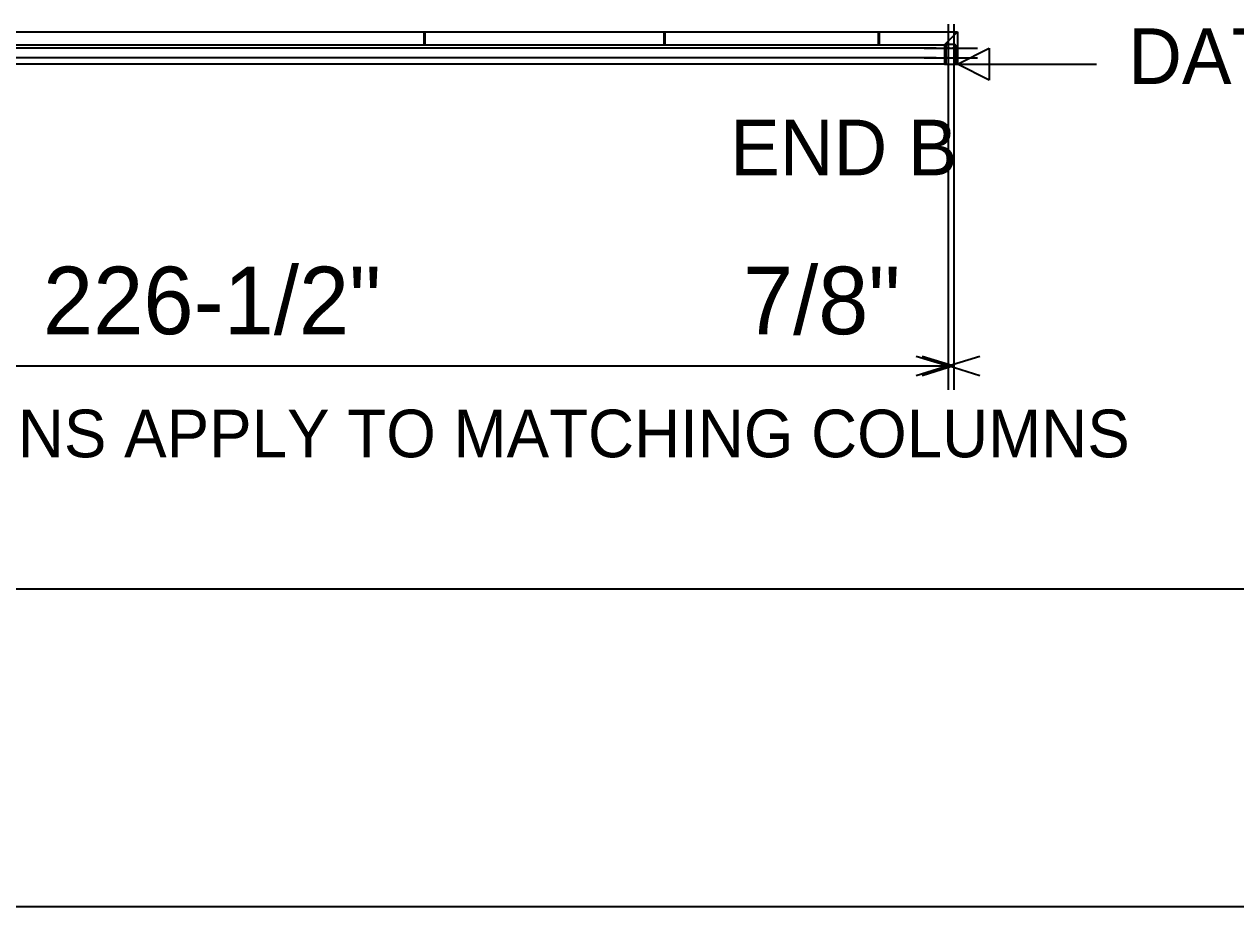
# Model space of a CAD drawing. Header units: inches. Extents: x 21 to 1475, y 21 to 947.
# Drawn here: x 575.4 to 761.8, y 20.8 to 156.6 of the extents above; entities that cross this region are included whole.
import ezdxf
from ezdxf.enums import TextEntityAlignment as Align

# ---------------------------------------------------------------- set-up
doc = ezdxf.new("R2010")
doc.units = ezdxf.units.IN
doc.header["$MEASUREMENT"] = 0

msp = doc.modelspace()

# ---------------------------------------------------------------- linework, layer by layer
at = {"layer": 'ANNOTATION'}
for p, q in [((717.53, 156.56), (717.53, 149.23)), ((717.53, 155.06), (717.53, 147.73)), ((718.41, 156.56), (718.41, 149.23)), ((718.41, 155.06), (718.41, 147.73)), ((715.7, 152.9), (408.06, 152.9)), ((713.86, 152.9), (721.2, 152.9)), ((714.74, 152.9), (722.07, 152.9)), ((718.97, 150.43), (723.86, 152.87)), ((723.86, 152.87), (723.86, 147.98)), ((715.7, 151.4), (408.06, 151.4)), ((715.7, 151.4), (447.64, 151.4)), ((713.86, 151.4), (721.2, 151.4)), ((714.74, 151.4), (722.07, 151.4)), ((717.14, 150.43), (447.64, 150.43)), ((717.53, 149.56), (717.53, 100.32)), ((717.53, 149.56), (717.53, 100.32)), ((718.41, 149.56), (718.41, 100.32)), ((718.97, 150.43), (740.36, 150.43)), ((723.86, 147.98), (718.97, 150.43)), ((712.64, 105.51), (717.53, 103.98)), ((713.52, 105.51), (718.41, 103.98)), ((717.53, 103.98), (722.42, 105.51)), ((491.03, 103.98), (717.53, 103.98)), ((717.53, 103.98), (712.64, 102.45)), ((718.41, 103.98), (713.52, 102.45)), ((717.53, 103.98), (718.41, 103.98)), ((722.42, 102.45), (717.53, 103.98))]:
    msp.add_line(p, q, dxfattribs=at)
at = {"layer": 'OUTLINE'}
for p, q in [((559.9, 155.4), (636.9, 155.4)), ((560.01, 155.4), (637.01, 155.4)), ((636.9, 155.4), (673.84, 155.4)), ((636.9, 153.4), (636.9, 155.4)), ((636.9, 155.4), (637.01, 155.4)), ((637.01, 155.4), (637.01, 153.4)), ((637.01, 155.4), (673.95, 155.4)), ((673.84, 155.4), (706.84, 155.4)), ((673.84, 153.4), (673.84, 155.4)), ((673.84, 155.4), (673.95, 155.4)), ((673.95, 155.4), (706.95, 155.4)), ((673.95, 155.4), (673.95, 153.4)), ((706.84, 155.4), (706.95, 155.4)), ((706.84, 155.4), (718.97, 155.4)), ((706.84, 153.4), (706.84, 155.4)), ((706.95, 155.4), (718.97, 155.4)), ((706.95, 155.4), (706.95, 153.4)), ((716.97, 153.4), (718.97, 155.4)), ((718.97, 155.4), (716.97, 153.4)), ((718.97, 155.4), (718.97, 150.43)), ((718.97, 155.4), (718.97, 150.43)), ((559.9, 153.4), (636.9, 153.4)), ((560.01, 153.4), (637.01, 153.4)), ((637.01, 153.4), (636.9, 153.4)), ((636.9, 153.4), (673.84, 153.4)), ((637.01, 153.4), (673.95, 153.4)), ((673.84, 153.4), (706.84, 153.4)), ((673.95, 153.4), (673.84, 153.4)), ((673.95, 153.4), (706.95, 153.4)), ((706.95, 153.4), (706.84, 153.4)), ((706.84, 153.4), (716.97, 153.4)), ((706.95, 153.4), (716.97, 153.4)), ((716.97, 153.4), (716.97, 150.43)), ((716.97, 153.4), (716.97, 150.43)), ((717.2, 153.24), (717.19, 153.23)), ((717.2, 153.24), (717.19, 153.23)), ((717.19, 153.23), (717.19, 153.22)), ((717.19, 153.23), (717.19, 153.22)), ((717.19, 153.22), (717.19, 153.22)), ((717.19, 153.22), (717.19, 153.21)), ((717.19, 153.22), (717.19, 153.22)), ((717.19, 153.22), (717.19, 153.21)), ((717.19, 153.21), (717.19, 153.21)), ((717.19, 153.21), (717.19, 153.2)), ((717.19, 153.21), (717.19, 153.21)), ((717.19, 153.21), (717.19, 153.2)), ((717.19, 153.2), (717.19, 153.19)), ((717.19, 153.2), (717.19, 153.19)), ((717.19, 153.19), (717.19, 153.19)), ((717.19, 153.19), (717.19, 153.18)), ((717.19, 153.19), (717.19, 153.19)), ((717.19, 153.19), (717.19, 153.18)), ((717.19, 153.18), (717.19, 150.43)), ((717.19, 153.18), (717.19, 153.18)), ((717.19, 153.18), (717.19, 153.18)), ((717.19, 153.18), (717.19, 150.43)), ((717.21, 153.27), (717.2, 153.26)), ((717.21, 153.27), (717.2, 153.26)), ((717.2, 153.26), (717.2, 153.25)), ((717.2, 153.26), (717.2, 153.25)), ((717.2, 153.25), (717.2, 153.25)), ((717.2, 153.25), (717.2, 153.24)), ((717.2, 153.25), (717.2, 153.25)), ((717.2, 153.25), (717.2, 153.24)), ((717.2, 153.24), (717.2, 153.24)), ((717.2, 153.24), (717.2, 153.24)), ((717.22, 153.29), (717.21, 153.28)), ((717.22, 153.29), (717.21, 153.28)), ((717.21, 153.28), (717.21, 153.28)), ((717.21, 153.28), (717.21, 153.27)), ((717.21, 153.28), (717.21, 153.28)), ((717.21, 153.28), (717.21, 153.27)), ((717.21, 153.27), (717.21, 153.27)), ((717.21, 153.27), (717.21, 153.27)), ((717.23, 153.31), (717.22, 153.3)), ((717.23, 153.31), (717.22, 153.3)), ((717.22, 153.3), (717.22, 153.3)), ((717.22, 153.3), (717.22, 153.29)), ((717.22, 153.3), (717.22, 153.3)), ((717.22, 153.3), (717.22, 153.29)), ((717.22, 153.29), (717.22, 153.29)), ((717.22, 153.29), (717.22, 153.29)), ((717.24, 153.32), (717.23, 153.32)), ((717.23, 153.32), (717.23, 153.31)), ((717.24, 153.32), (717.23, 153.32)), ((717.23, 153.32), (717.23, 153.31)), ((717.23, 153.31), (717.23, 153.31)), ((717.23, 153.31), (717.23, 153.31)), ((717.25, 153.33), (717.24, 153.33)), ((717.24, 153.33), (717.24, 153.32)), ((717.25, 153.33), (717.24, 153.33)), ((717.24, 153.33), (717.24, 153.32)), ((717.26, 153.35), (717.25, 153.34)), ((717.26, 153.35), (717.25, 153.34)), ((717.25, 153.34), (717.25, 153.34)), ((717.25, 153.34), (717.25, 153.33)), ((717.25, 153.34), (717.25, 153.34)), ((717.25, 153.34), (717.25, 153.33)), ((717.27, 153.36), (717.26, 153.35)), ((717.27, 153.36), (717.26, 153.35)), ((717.26, 153.35), (717.26, 153.35)), ((717.26, 153.35), (717.26, 153.35)), ((717.28, 153.37), (717.27, 153.36)), ((717.28, 153.37), (717.27, 153.36)), ((717.27, 153.36), (717.27, 153.36)), ((717.27, 153.36), (717.27, 153.36)), ((717.29, 153.38), (717.28, 153.37)), ((717.29, 153.38), (717.28, 153.37)), ((717.28, 153.37), (717.28, 153.37)), ((717.28, 153.37), (717.28, 153.37)), ((717.28, 153.37), (717.28, 153.37)), ((717.28, 153.37), (717.28, 153.37)), ((717.3, 153.38), (717.29, 153.38)), ((717.29, 153.38), (717.29, 153.38)), ((717.3, 153.38), (717.29, 153.38)), ((717.29, 153.38), (717.29, 153.38)), ((717.31, 153.39), (717.3, 153.38)), ((717.31, 153.39), (717.3, 153.38)), ((717.32, 153.39), (717.31, 153.39)), ((717.31, 153.39), (717.31, 153.39)), ((717.32, 153.39), (717.31, 153.39)), ((717.31, 153.39), (717.31, 153.39)), ((717.33, 153.4), (717.32, 153.4)), ((717.32, 153.4), (717.32, 153.39)), ((717.33, 153.4), (717.32, 153.4)), ((717.32, 153.4), (717.32, 153.39)), ((717.34, 153.4), (717.33, 153.4)), ((717.33, 153.4), (717.33, 153.4)), ((717.34, 153.4), (717.33, 153.4)), ((717.33, 153.4), (717.33, 153.4)), ((717.35, 153.41), (717.34, 153.41)), ((717.34, 153.41), (717.34, 153.4)), ((717.35, 153.41), (717.34, 153.41)), ((717.34, 153.41), (717.34, 153.4)), ((717.36, 153.41), (717.35, 153.41)), ((717.35, 153.41), (717.35, 153.41)), ((717.36, 153.41), (717.35, 153.41)), ((717.35, 153.41), (717.35, 153.41)), ((717.37, 153.42), (717.36, 153.41)), ((717.37, 153.42), (717.36, 153.41)), ((717.38, 153.42), (717.37, 153.42)), ((717.37, 153.42), (717.37, 153.42)), ((717.38, 153.42), (717.37, 153.42)), ((717.37, 153.42), (717.37, 153.42)), ((717.39, 153.42), (717.38, 153.42)), ((717.38, 153.42), (717.38, 153.42)), ((717.39, 153.42), (717.38, 153.42)), ((717.38, 153.42), (717.38, 153.42)), ((717.4, 153.42), (717.39, 153.42)), ((717.4, 153.42), (717.39, 153.42)), ((717.41, 153.42), (717.4, 153.42)), ((717.4, 153.42), (717.4, 153.42)), ((717.41, 153.42), (717.4, 153.42)), ((717.4, 153.42), (717.4, 153.42)), ((717.42, 153.43), (717.41, 153.42)), ((717.42, 153.43), (717.41, 153.42)), ((717.41, 153.42), (717.41, 153.42)), ((717.41, 153.42), (717.41, 153.42)), ((717.43, 153.43), (717.42, 153.43)), ((717.43, 153.43), (717.42, 153.43)), ((717.44, 153.43), (717.43, 153.43)), ((717.43, 153.43), (717.43, 153.43)), ((717.44, 153.43), (717.43, 153.43)), ((717.43, 153.43), (717.43, 153.43)), ((718.5, 153.43), (717.44, 153.43)), ((718.5, 153.43), (717.44, 153.43)), ((717.46, 152.92), (717.45, 152.92)), ((717.45, 152.92), (717.45, 152.91)), ((717.46, 152.92), (717.45, 152.92)), ((717.45, 152.92), (717.45, 152.91)), ((717.45, 152.91), (717.45, 152.91)), ((717.45, 152.91), (717.45, 152.9)), ((717.45, 152.91), (717.45, 152.91)), ((717.45, 152.91), (717.45, 152.9)), ((717.45, 152.9), (717.45, 152.9)), ((717.45, 152.9), (717.45, 152.9)), ((717.45, 152.9), (717.45, 152.9)), ((717.45, 152.9), (717.45, 152.9)), ((717.53, 152.9), (717.45, 152.9)), ((717.45, 152.9), (717.45, 152.89)), ((717.45, 152.9), (717.45, 152.89)), ((717.45, 152.89), (717.45, 152.89)), ((717.45, 152.89), (717.45, 152.89)), ((717.45, 152.89), (717.45, 152.88)), ((717.45, 152.89), (717.45, 152.89)), ((717.45, 152.89), (717.45, 152.89)), ((717.45, 152.89), (717.45, 152.88)), ((717.45, 152.88), (717.45, 152.88)), ((717.45, 152.88), (717.46, 152.87)), ((717.45, 152.88), (717.45, 152.88)), ((717.45, 152.88), (717.46, 152.87)), ((717.47, 152.94), (717.46, 152.94)), ((717.46, 152.94), (717.46, 152.93)), ((717.47, 152.94), (717.46, 152.94)), ((717.46, 152.94), (717.46, 152.93)), ((717.46, 152.93), (717.46, 152.93)), ((717.46, 152.93), (717.46, 152.93)), ((717.46, 152.93), (717.46, 152.92)), ((717.46, 152.93), (717.46, 152.93)), ((717.46, 152.93), (717.46, 152.93)), ((717.46, 152.93), (717.46, 152.92)), ((717.46, 152.92), (717.46, 152.92)), ((717.46, 152.92), (717.46, 152.92)), ((717.46, 152.87), (717.46, 152.87)), ((717.46, 152.87), (717.46, 152.87)), ((717.46, 152.87), (717.46, 152.86)), ((717.46, 152.87), (717.46, 152.87)), ((717.46, 152.87), (717.46, 152.87)), ((717.46, 152.87), (717.46, 152.86)), ((717.48, 152.95), (717.47, 152.95)), ((717.47, 152.95), (717.47, 152.95)), ((717.47, 152.95), (717.47, 152.94)), ((717.48, 152.95), (717.47, 152.95)), ((717.47, 152.95), (717.47, 152.95)), ((717.47, 152.95), (717.47, 152.94)), ((717.47, 152.94), (717.47, 152.94)), ((717.47, 152.94), (717.47, 152.94)), ((717.49, 152.96), (717.48, 152.96)), ((717.48, 152.96), (717.48, 152.96)), ((717.48, 152.96), (717.48, 152.96)), ((717.48, 152.96), (717.48, 152.95)), ((717.49, 152.96), (717.48, 152.96)), ((717.48, 152.96), (717.48, 152.96)), ((717.48, 152.96), (717.48, 152.96)), ((717.48, 152.96), (717.48, 152.95)), ((717.5, 152.97), (717.49, 152.97)), ((717.49, 152.97), (717.49, 152.97)), ((717.49, 152.97), (717.49, 152.96)), ((717.5, 152.97), (717.49, 152.97)), ((717.49, 152.97), (717.49, 152.97)), ((717.49, 152.97), (717.49, 152.96)), ((717.51, 152.97), (717.5, 152.97)), ((717.5, 152.97), (717.5, 152.97)), ((717.5, 152.97), (717.5, 152.97)), ((717.51, 152.97), (717.5, 152.97)), ((717.5, 152.97), (717.5, 152.97)), ((717.5, 152.97), (717.5, 152.97)), ((717.52, 152.98), (717.51, 152.97)), ((717.52, 152.98), (717.51, 152.97)), ((717.51, 152.97), (717.51, 152.97)), ((717.51, 152.97), (717.51, 152.97)), ((717.53, 152.98), (717.52, 152.98)), ((717.52, 152.98), (717.52, 152.98)), ((717.52, 152.98), (717.52, 152.98)), ((717.53, 152.98), (717.52, 152.98)), ((717.52, 152.98), (717.52, 152.98)), ((717.52, 152.98), (717.52, 152.98)), ((717.54, 152.98), (717.53, 152.98)), ((717.53, 152.98), (717.53, 152.98)), ((717.54, 152.98), (717.53, 152.98)), ((717.53, 152.98), (717.53, 152.98)), ((717.53, 152.9), (717.61, 152.9)), ((717.55, 152.98), (717.54, 152.98)), ((717.54, 152.98), (717.54, 152.98)), ((717.54, 152.98), (717.54, 152.98)), ((717.55, 152.98), (717.54, 152.98)), ((717.54, 152.98), (717.54, 152.98)), ((717.54, 152.98), (717.54, 152.98)), ((717.55, 152.97), (717.55, 152.98)), ((717.55, 152.97), (717.55, 152.98)), ((717.56, 152.97), (717.55, 152.97)), ((717.55, 152.97), (717.55, 152.97)), ((717.56, 152.97), (717.55, 152.97)), ((717.55, 152.97), (717.55, 152.97)), ((717.57, 152.97), (717.56, 152.97)), ((717.56, 152.97), (717.56, 152.97)), ((717.57, 152.97), (717.56, 152.97)), ((717.56, 152.97), (717.56, 152.97)), ((717.58, 152.96), (717.57, 152.97)), ((717.57, 152.97), (717.57, 152.97)), ((717.57, 152.97), (717.57, 152.97)), ((717.58, 152.96), (717.57, 152.97)), ((717.57, 152.97), (717.57, 152.97)), ((717.57, 152.97), (717.57, 152.97)), ((717.59, 152.95), (717.58, 152.96)), ((717.58, 152.96), (717.58, 152.96)), ((717.58, 152.96), (717.58, 152.96)), ((717.58, 152.96), (717.58, 152.96)), ((717.59, 152.95), (717.58, 152.96)), ((717.58, 152.96), (717.58, 152.96)), ((717.58, 152.96), (717.58, 152.96)), ((717.58, 152.96), (717.58, 152.96)), ((717.6, 152.94), (717.59, 152.95)), ((717.59, 152.95), (717.59, 152.95)), ((717.59, 152.95), (717.59, 152.95)), ((717.6, 152.94), (717.59, 152.95)), ((717.59, 152.95), (717.59, 152.95)), ((717.59, 152.95), (717.59, 152.95)), ((717.6, 152.93), (717.6, 152.94)), ((717.6, 152.94), (717.6, 152.94)), ((717.6, 152.94), (717.6, 152.94)), ((717.6, 152.93), (717.6, 152.94)), ((717.6, 152.94), (717.6, 152.94)), ((717.6, 152.94), (717.6, 152.94)), ((717.61, 152.92), (717.6, 152.93)), ((717.6, 152.93), (717.6, 152.93)), ((717.6, 152.93), (717.6, 152.93)), ((717.61, 152.92), (717.6, 152.93)), ((717.6, 152.93), (717.6, 152.93)), ((717.6, 152.93), (717.6, 152.93)), ((717.6, 152.86), (717.6, 152.87)), ((717.6, 152.87), (717.61, 152.87)), ((717.6, 152.86), (717.6, 152.87)), ((717.6, 152.87), (717.61, 152.87)), ((717.61, 152.91), (717.61, 152.92)), ((717.61, 152.92), (717.61, 152.92)), ((717.61, 152.92), (717.61, 152.92)), ((717.61, 152.91), (717.61, 152.92)), ((717.61, 152.92), (717.61, 152.92)), ((717.61, 152.92), (717.61, 152.92)), ((717.61, 152.9), (717.61, 152.91)), ((717.61, 152.91), (717.61, 152.91)), ((717.61, 152.9), (717.61, 152.91)), ((717.61, 152.91), (717.61, 152.91)), ((717.61, 152.9), (717.61, 152.9)), ((717.61, 152.9), (717.61, 152.9)), ((717.61, 152.9), (717.61, 152.9)), ((717.61, 152.9), (717.61, 152.9)), ((717.61, 152.89), (717.61, 152.9)), ((717.61, 152.89), (717.61, 152.9)), ((717.61, 152.88), (717.61, 152.89)), ((717.61, 152.89), (717.61, 152.89)), ((717.61, 152.89), (717.61, 152.89)), ((717.61, 152.88), (717.61, 152.89)), ((717.61, 152.89), (717.61, 152.89)), ((717.61, 152.89), (717.61, 152.89)), ((717.61, 152.87), (717.61, 152.88)), ((717.61, 152.88), (717.61, 152.88)), ((717.61, 152.87), (717.61, 152.88)), ((717.61, 152.88), (717.61, 152.88)), ((717.61, 152.87), (717.61, 152.87)), ((717.61, 152.87), (717.61, 152.87)), ((718.34, 152.93), (718.33, 152.93)), ((718.33, 152.93), (718.33, 152.93)), ((718.33, 152.93), (718.33, 152.92)), ((718.34, 152.93), (718.33, 152.93)), ((718.33, 152.93), (718.33, 152.93)), ((718.33, 152.93), (718.33, 152.92)), ((718.33, 152.92), (718.33, 152.92)), ((718.33, 152.92), (718.33, 152.92)), ((718.33, 152.92), (718.33, 152.91)), ((718.33, 152.92), (718.33, 152.92)), ((718.33, 152.92), (718.33, 152.92)), ((718.33, 152.92), (718.33, 152.91)), ((718.33, 152.91), (718.33, 152.91)), ((718.33, 152.91), (718.33, 152.9)), ((718.33, 152.91), (718.33, 152.91)), ((718.33, 152.91), (718.33, 152.9)), ((718.33, 152.9), (718.33, 152.9)), ((718.33, 152.9), (718.33, 152.9)), ((718.41, 152.9), (718.33, 152.9)), ((718.33, 152.9), (718.33, 152.89)), ((718.33, 152.9), (718.33, 152.9)), ((718.33, 152.9), (718.33, 152.9)), ((718.33, 152.9), (718.33, 152.89)), ((718.33, 152.89), (718.33, 152.89)), ((718.33, 152.89), (718.33, 152.89)), ((718.33, 152.89), (718.33, 152.88)), ((718.33, 152.89), (718.33, 152.89)), ((718.33, 152.89), (718.33, 152.89)), ((718.33, 152.89), (718.33, 152.88)), ((718.33, 152.88), (718.33, 152.88)), ((718.33, 152.88), (718.33, 152.87)), ((718.33, 152.88), (718.33, 152.88)), ((718.33, 152.88), (718.33, 152.87)), ((718.33, 152.87), (718.33, 152.87)), ((718.33, 152.87), (718.33, 152.87)), ((718.33, 152.87), (718.33, 152.86)), ((718.33, 152.87), (718.33, 152.87)), ((718.33, 152.87), (718.33, 152.87)), ((718.33, 152.87), (718.33, 152.86)), ((718.35, 152.95), (718.34, 152.95)), ((718.34, 152.95), (718.34, 152.94)), ((718.35, 152.95), (718.34, 152.95)), ((718.34, 152.95), (718.34, 152.94)), ((718.34, 152.94), (718.34, 152.94)), ((718.34, 152.94), (718.34, 152.94)), ((718.34, 152.94), (718.34, 152.93)), ((718.34, 152.94), (718.34, 152.94)), ((718.34, 152.94), (718.34, 152.94)), ((718.34, 152.94), (718.34, 152.93)), ((718.36, 152.96), (718.35, 152.96)), ((718.35, 152.96), (718.35, 152.95)), ((718.36, 152.96), (718.35, 152.96)), ((718.35, 152.96), (718.35, 152.95)), ((718.35, 152.95), (718.35, 152.95)), ((718.35, 152.95), (718.35, 152.95)), ((718.37, 152.97), (718.36, 152.96)), ((718.37, 152.97), (718.36, 152.96)), ((718.36, 152.96), (718.36, 152.96)), ((718.36, 152.96), (718.36, 152.96)), ((718.36, 152.96), (718.36, 152.96)), ((718.36, 152.96), (718.36, 152.96)), ((718.38, 152.97), (718.37, 152.97)), ((718.37, 152.97), (718.37, 152.97)), ((718.37, 152.97), (718.37, 152.97)), ((718.38, 152.97), (718.37, 152.97)), ((718.37, 152.97), (718.37, 152.97)), ((718.37, 152.97), (718.37, 152.97)), ((718.39, 152.97), (718.38, 152.97)), ((718.38, 152.97), (718.38, 152.97)), ((718.38, 152.97), (718.38, 152.97)), ((718.39, 152.97), (718.38, 152.97)), ((718.38, 152.97), (718.38, 152.97)), ((718.38, 152.97), (718.38, 152.97)), ((718.4, 152.98), (718.39, 152.98)), ((718.39, 152.98), (718.39, 152.98)), ((718.39, 152.98), (718.39, 152.97)), ((718.4, 152.98), (718.39, 152.98)), ((718.39, 152.98), (718.39, 152.98)), ((718.39, 152.98), (718.39, 152.97)), ((718.41, 152.98), (718.4, 152.98)), ((718.4, 152.98), (718.4, 152.98)), ((718.41, 152.98), (718.4, 152.98)), ((718.4, 152.98), (718.4, 152.98)), ((718.42, 152.98), (718.41, 152.98)), ((718.41, 152.98), (718.41, 152.98)), ((718.41, 152.98), (718.41, 152.98)), ((718.42, 152.98), (718.41, 152.98)), ((718.41, 152.98), (718.41, 152.98)), ((718.41, 152.98), (718.41, 152.98)), ((718.41, 152.9), (718.49, 152.9)), ((718.43, 152.97), (718.42, 152.98)), ((718.42, 152.98), (718.42, 152.98)), ((718.43, 152.97), (718.42, 152.98)), ((718.42, 152.98), (718.42, 152.98)), ((718.44, 152.97), (718.43, 152.97)), ((718.43, 152.97), (718.43, 152.97)), ((718.43, 152.97), (718.43, 152.97)), ((718.44, 152.97), (718.43, 152.97)), ((718.43, 152.97), (718.43, 152.97)), ((718.43, 152.97), (718.43, 152.97)), ((718.45, 152.97), (718.44, 152.97)), ((718.44, 152.97), (718.44, 152.97)), ((718.44, 152.97), (718.44, 152.97)), ((718.45, 152.97), (718.44, 152.97)), ((718.44, 152.97), (718.44, 152.97)), ((718.44, 152.97), (718.44, 152.97)), ((718.45, 152.96), (718.45, 152.97)), ((718.45, 152.96), (718.45, 152.97)), ((718.46, 152.96), (718.45, 152.96)), ((718.45, 152.96), (718.45, 152.96)), ((718.46, 152.96), (718.45, 152.96)), ((718.45, 152.96), (718.45, 152.96)), ((718.46, 152.95), (718.46, 152.96)), ((718.46, 152.96), (718.46, 152.96)), ((718.46, 152.95), (718.46, 152.96)), ((718.46, 152.96), (718.46, 152.96)), ((718.47, 152.95), (718.46, 152.95)), ((718.47, 152.95), (718.46, 152.95)), ((718.47, 152.94), (718.47, 152.95)), ((718.47, 152.95), (718.47, 152.95)), ((718.47, 152.94), (718.47, 152.95)), ((718.47, 152.95), (718.47, 152.95)), ((718.48, 152.93), (718.47, 152.94)), ((718.47, 152.94), (718.47, 152.94)), ((718.47, 152.94), (718.47, 152.94)), ((718.48, 152.93), (718.47, 152.94)), ((718.47, 152.94), (718.47, 152.94)), ((718.47, 152.94), (718.47, 152.94)), ((718.48, 152.92), (718.48, 152.93)), ((718.48, 152.93), (718.48, 152.93)), ((718.48, 152.93), (718.48, 152.93)), ((718.48, 152.92), (718.48, 152.93)), ((718.48, 152.93), (718.48, 152.93)), ((718.48, 152.93), (718.48, 152.93)), ((718.48, 152.91), (718.48, 152.92)), ((718.48, 152.92), (718.48, 152.92)), ((718.48, 152.92), (718.48, 152.92)), ((718.48, 152.91), (718.48, 152.92)), ((718.48, 152.92), (718.48, 152.92)), ((718.48, 152.92), (718.48, 152.92)), ((718.49, 152.9), (718.48, 152.91)), ((718.48, 152.91), (718.48, 152.91)), ((718.49, 152.9), (718.48, 152.91)), ((718.48, 152.91), (718.48, 152.91)), ((718.48, 152.88), (718.48, 152.89)), ((718.48, 152.89), (718.49, 152.89)), ((718.48, 152.88), (718.48, 152.89)), ((718.48, 152.89), (718.49, 152.89)), ((718.48, 152.87), (718.48, 152.88)), ((718.48, 152.88), (718.48, 152.88)), ((718.48, 152.87), (718.48, 152.88)), ((718.48, 152.88), (718.48, 152.88)), ((718.48, 152.86), (718.48, 152.87)), ((718.48, 152.87), (718.48, 152.87)), ((718.48, 152.87), (718.48, 152.87)), ((718.48, 152.86), (718.48, 152.87)), ((718.48, 152.87), (718.48, 152.87)), ((718.48, 152.87), (718.48, 152.87)), ((718.49, 152.9), (718.49, 152.9)), ((718.49, 152.9), (718.49, 152.9)), ((718.49, 152.89), (718.49, 152.9)), ((718.49, 152.9), (718.49, 152.9)), ((718.49, 152.9), (718.49, 152.9)), ((718.49, 152.89), (718.49, 152.9)), ((718.49, 152.89), (718.49, 152.89)), ((718.49, 152.89), (718.49, 152.89)), ((718.51, 153.43), (718.5, 153.43)), ((718.5, 153.43), (718.5, 153.43)), ((718.51, 153.43), (718.5, 153.43)), ((718.5, 153.43), (718.5, 153.43)), ((718.52, 153.43), (718.51, 153.43)), ((718.52, 153.43), (718.51, 153.43)), ((718.52, 153.42), (718.52, 153.43)), ((718.52, 153.42), (718.52, 153.43)), ((718.53, 153.42), (718.52, 153.42)), ((718.53, 153.42), (718.52, 153.42)), ((718.54, 153.42), (718.53, 153.42)), ((718.54, 153.42), (718.53, 153.42)), ((718.55, 153.42), (718.54, 153.42)), ((718.54, 153.42), (718.54, 153.42)), ((718.55, 153.42), (718.54, 153.42)), ((718.54, 153.42), (718.54, 153.42)), ((718.56, 153.42), (718.55, 153.42)), ((718.55, 153.42), (718.55, 153.42)), ((718.56, 153.42), (718.55, 153.42)), ((718.55, 153.42), (718.55, 153.42)), ((718.57, 153.42), (718.56, 153.42)), ((718.57, 153.42), (718.56, 153.42)), ((718.58, 153.41), (718.57, 153.42)), ((718.57, 153.42), (718.57, 153.42)), ((718.58, 153.41), (718.57, 153.42)), ((718.57, 153.42), (718.57, 153.42)), ((718.59, 153.41), (718.58, 153.41)), ((718.58, 153.41), (718.58, 153.41)), ((718.59, 153.41), (718.58, 153.41)), ((718.58, 153.41), (718.58, 153.41)), ((718.6, 153.4), (718.59, 153.41)), ((718.59, 153.41), (718.59, 153.41)), ((718.6, 153.4), (718.59, 153.41)), ((718.59, 153.41), (718.59, 153.41)), ((718.61, 153.4), (718.6, 153.4)), ((718.61, 153.4), (718.6, 153.4)), ((718.62, 153.4), (718.61, 153.4)), ((718.61, 153.4), (718.61, 153.4)), ((718.62, 153.4), (718.61, 153.4)), ((718.61, 153.4), (718.61, 153.4)), ((718.62, 153.39), (718.62, 153.4)), ((718.62, 153.39), (718.62, 153.4)), ((718.63, 153.39), (718.62, 153.39)), ((718.63, 153.39), (718.62, 153.39)), ((718.64, 153.38), (718.63, 153.39)), ((718.63, 153.39), (718.63, 153.39)), ((718.64, 153.38), (718.63, 153.39)), ((718.63, 153.39), (718.63, 153.39)), ((718.65, 153.38), (718.64, 153.38)), ((718.64, 153.38), (718.64, 153.38)), ((718.65, 153.38), (718.64, 153.38)), ((718.64, 153.38), (718.64, 153.38)), ((718.65, 153.37), (718.65, 153.38)), ((718.65, 153.37), (718.65, 153.38)), ((718.66, 153.37), (718.65, 153.37)), ((718.66, 153.37), (718.65, 153.37)), ((718.67, 153.36), (718.66, 153.37)), ((718.66, 153.37), (718.66, 153.37)), ((718.67, 153.36), (718.66, 153.37)), ((718.66, 153.37), (718.66, 153.37)), ((718.68, 153.35), (718.67, 153.36)), ((718.67, 153.36), (718.67, 153.36)), ((718.68, 153.35), (718.67, 153.36)), ((718.67, 153.36), (718.67, 153.36)), ((718.68, 153.34), (718.68, 153.35)), ((718.68, 153.35), (718.68, 153.35)), ((718.68, 153.34), (718.68, 153.35)), ((718.68, 153.35), (718.68, 153.35)), ((718.69, 153.34), (718.68, 153.34)), ((718.69, 153.34), (718.68, 153.34)), ((718.69, 153.33), (718.69, 153.34)), ((718.69, 153.33), (718.69, 153.34)), ((718.7, 153.33), (718.69, 153.33)), ((718.7, 153.33), (718.69, 153.33)), ((718.7, 153.32), (718.7, 153.33)), ((718.7, 153.32), (718.7, 153.33)), ((718.71, 153.31), (718.7, 153.32)), ((718.7, 153.32), (718.7, 153.32)), ((718.71, 153.31), (718.7, 153.32)), ((718.7, 153.32), (718.7, 153.32)), ((718.71, 153.3), (718.71, 153.31)), ((718.71, 153.31), (718.71, 153.31)), ((718.71, 153.3), (718.71, 153.31)), ((718.71, 153.31), (718.71, 153.31)), ((718.72, 153.3), (718.71, 153.3)), ((718.72, 153.3), (718.71, 153.3)), ((718.72, 153.29), (718.72, 153.3)), ((718.72, 153.29), (718.72, 153.3)), ((718.72, 153.28), (718.72, 153.29)), ((718.72, 153.29), (718.72, 153.29)), ((718.72, 153.28), (718.72, 153.29)), ((718.72, 153.29), (718.72, 153.29)), ((718.73, 153.28), (718.72, 153.28)), ((718.73, 153.28), (718.72, 153.28)), ((718.73, 153.27), (718.73, 153.28)), ((718.73, 153.27), (718.73, 153.28)), ((718.73, 153.26), (718.73, 153.27)), ((718.73, 153.27), (718.73, 153.27)), ((718.73, 153.26), (718.73, 153.27)), ((718.73, 153.27), (718.73, 153.27)), ((718.74, 153.25), (718.73, 153.26)), ((718.74, 153.25), (718.73, 153.26)), ((718.74, 153.24), (718.74, 153.25)), ((718.74, 153.25), (718.74, 153.25)), ((718.74, 153.24), (718.74, 153.25)), ((718.74, 153.25), (718.74, 153.25)), ((718.74, 153.23), (718.74, 153.24)), ((718.74, 153.24), (718.74, 153.24)), ((718.74, 153.23), (718.74, 153.24)), ((718.74, 153.24), (718.74, 153.24)), ((718.74, 153.22), (718.74, 153.23)), ((718.74, 153.22), (718.74, 153.23)), ((718.75, 153.22), (718.74, 153.22)), ((718.75, 153.22), (718.74, 153.22)), ((718.75, 153.21), (718.75, 153.22)), ((718.75, 153.21), (718.75, 153.22)), ((718.75, 153.2), (718.75, 153.21)), ((718.75, 153.21), (718.75, 153.21)), ((718.75, 153.2), (718.75, 153.21)), ((718.75, 153.21), (718.75, 153.21)), ((718.75, 153.19), (718.75, 153.2)), ((718.75, 153.19), (718.75, 153.2)), ((718.75, 153.18), (718.75, 153.19)), ((718.75, 153.19), (718.75, 153.19)), ((718.75, 153.18), (718.75, 153.19)), ((718.75, 153.19), (718.75, 153.19)), ((718.75, 153.18), (718.75, 153.18)), ((718.75, 153.18), (718.75, 153.18)), ((718.75, 150.43), (718.75, 153.18)), ((718.75, 150.43), (718.75, 153.18)), ((717.46, 151.42), (717.45, 151.42)), ((717.45, 151.42), (717.45, 151.41)), ((717.46, 151.42), (717.45, 151.42)), ((717.45, 151.42), (717.45, 151.41)), ((717.45, 151.41), (717.45, 151.41)), ((717.45, 151.41), (717.45, 151.4)), ((717.45, 151.41), (717.45, 151.41)), ((717.45, 151.41), (717.45, 151.4)), ((717.53, 151.4), (717.45, 151.4)), ((717.45, 151.4), (717.45, 151.4)), ((717.45, 151.4), (717.45, 151.4)), ((717.45, 151.4), (717.45, 151.39)), ((717.45, 151.4), (717.45, 151.4)), ((717.45, 151.4), (717.45, 151.4)), ((717.45, 151.4), (717.45, 151.39)), ((717.45, 151.39), (717.45, 151.39)), ((717.45, 151.39), (717.45, 151.39)), ((717.45, 151.39), (717.45, 151.38)), ((717.45, 151.39), (717.45, 151.39)), ((717.45, 151.39), (717.45, 151.39)), ((717.45, 151.39), (717.45, 151.38)), ((717.45, 151.38), (717.45, 151.38)), ((717.45, 151.38), (717.46, 151.37)), ((717.45, 151.38), (717.45, 151.38)), ((717.45, 151.38), (717.46, 151.37)), ((717.46, 152.86), (717.46, 152.86)), ((717.46, 152.86), (717.46, 152.86)), ((717.46, 152.86), (717.47, 152.85)), ((717.46, 152.86), (717.46, 152.86)), ((717.46, 152.86), (717.46, 152.86)), ((717.46, 152.86), (717.47, 152.85)), ((717.47, 151.44), (717.46, 151.44)), ((717.46, 151.44), (717.46, 151.43)), ((717.47, 151.44), (717.46, 151.44)), ((717.46, 151.44), (717.46, 151.43)), ((717.46, 151.43), (717.46, 151.43)), ((717.46, 151.43), (717.46, 151.43)), ((717.46, 151.43), (717.46, 151.42)), ((717.46, 151.43), (717.46, 151.43)), ((717.46, 151.43), (717.46, 151.43)), ((717.46, 151.43), (717.46, 151.42)), ((717.46, 151.42), (717.46, 151.42)), ((717.46, 151.42), (717.46, 151.42)), ((717.46, 151.37), (717.46, 151.37)), ((717.46, 151.37), (717.46, 151.37)), ((717.46, 151.37), (717.46, 151.36)), ((717.46, 151.37), (717.46, 151.37)), ((717.46, 151.37), (717.46, 151.37)), ((717.46, 151.37), (717.46, 151.36)), ((717.46, 151.36), (717.46, 151.36)), ((717.46, 151.36), (717.46, 151.36)), ((717.46, 151.36), (717.47, 151.35)), ((717.46, 151.36), (717.46, 151.36)), ((717.46, 151.36), (717.46, 151.36)), ((717.46, 151.36), (717.47, 151.35)), ((717.47, 152.85), (717.47, 152.85)), ((717.47, 152.85), (717.47, 152.85)), ((717.47, 152.85), (717.47, 152.84)), ((717.47, 152.85), (717.47, 152.85)), ((717.47, 152.85), (717.47, 152.85)), ((717.47, 152.85), (717.47, 152.84)), ((717.47, 152.84), (717.48, 152.84)), ((717.47, 152.84), (717.48, 152.84)), ((717.48, 151.45), (717.47, 151.45)), ((717.47, 151.45), (717.47, 151.45)), ((717.47, 151.45), (717.47, 151.44)), ((717.48, 151.45), (717.47, 151.45)), ((717.47, 151.45), (717.47, 151.45)), ((717.47, 151.45), (717.47, 151.44)), ((717.47, 151.44), (717.47, 151.44)), ((717.47, 151.44), (717.47, 151.44)), ((717.47, 151.35), (717.47, 151.35)), ((717.47, 151.35), (717.47, 151.35)), ((717.47, 151.35), (717.47, 151.34)), ((717.47, 151.35), (717.47, 151.35)), ((717.47, 151.35), (717.47, 151.35)), ((717.47, 151.35), (717.47, 151.34)), ((717.47, 151.34), (717.48, 151.34)), ((717.47, 151.34), (717.48, 151.34)), ((717.48, 152.84), (717.48, 152.84)), ((717.48, 152.84), (717.48, 152.84)), ((717.48, 152.84), (717.48, 152.83)), ((717.48, 152.84), (717.48, 152.84)), ((717.48, 152.84), (717.48, 152.84)), ((717.48, 152.84), (717.48, 152.83)), ((717.48, 152.83), (717.49, 152.83)), ((717.48, 152.83), (717.49, 152.83)), ((717.49, 151.46), (717.48, 151.46)), ((717.48, 151.46), (717.48, 151.46)), ((717.48, 151.46), (717.48, 151.46)), ((717.48, 151.46), (717.48, 151.45)), ((717.49, 151.46), (717.48, 151.46)), ((717.48, 151.46), (717.48, 151.46)), ((717.48, 151.46), (717.48, 151.46)), ((717.48, 151.46), (717.48, 151.45)), ((717.48, 151.34), (717.48, 151.34)), ((717.48, 151.34), (717.48, 151.34)), ((717.48, 151.34), (717.48, 151.33)), ((717.48, 151.34), (717.48, 151.34)), ((717.48, 151.34), (717.48, 151.34)), ((717.48, 151.34), (717.48, 151.33)), ((717.48, 151.33), (717.49, 151.33)), ((717.48, 151.33), (717.49, 151.33)), ((717.49, 152.83), (717.49, 152.83)), ((717.49, 152.83), (717.49, 152.83)), ((717.49, 152.83), (717.5, 152.83)), ((717.49, 152.83), (717.49, 152.83)), ((717.49, 152.83), (717.49, 152.83)), ((717.49, 152.83), (717.5, 152.83)), ((717.5, 151.47), (717.49, 151.47)), ((717.49, 151.47), (717.49, 151.47)), ((717.49, 151.47), (717.49, 151.46)), ((717.5, 151.47), (717.49, 151.47)), ((717.49, 151.47), (717.49, 151.47)), ((717.49, 151.47), (717.49, 151.46)), ((717.49, 151.33), (717.49, 151.33)), ((717.49, 151.33), (717.49, 151.33)), ((717.49, 151.33), (717.5, 151.33)), ((717.49, 151.33), (717.49, 151.33)), ((717.49, 151.33), (717.49, 151.33)), ((717.49, 151.33), (717.5, 151.33)), ((717.5, 152.83), (717.5, 152.82)), ((717.5, 152.83), (717.5, 152.82)), ((717.5, 152.82), (717.5, 152.82)), ((717.5, 152.82), (717.51, 152.82)), ((717.5, 152.82), (717.5, 152.82)), ((717.5, 152.82), (717.51, 152.82)), ((717.51, 151.47), (717.5, 151.47)), ((717.5, 151.47), (717.5, 151.47)), ((717.5, 151.47), (717.5, 151.47)), ((717.51, 151.47), (717.5, 151.47)), ((717.5, 151.47), (717.5, 151.47)), ((717.5, 151.47), (717.5, 151.47)), ((717.5, 151.33), (717.5, 151.32)), ((717.5, 151.33), (717.5, 151.32)), ((717.5, 151.32), (717.5, 151.32)), ((717.5, 151.32), (717.51, 151.32)), ((717.5, 151.32), (717.5, 151.32)), ((717.5, 151.32), (717.51, 151.32)), ((717.51, 152.82), (717.51, 152.82)), ((717.51, 152.82), (717.52, 152.82)), ((717.51, 152.82), (717.51, 152.82)), ((717.51, 152.82), (717.52, 152.82)), ((717.52, 151.48), (717.51, 151.47)), ((717.52, 151.48), (717.51, 151.47)), ((717.51, 151.47), (717.51, 151.47)), ((717.51, 151.47), (717.51, 151.47)), ((717.51, 151.32), (717.51, 151.32)), ((717.51, 151.32), (717.52, 151.32)), ((717.51, 151.32), (717.51, 151.32)), ((717.51, 151.32), (717.52, 151.32)), ((717.52, 152.82), (717.52, 152.82)), ((717.52, 152.82), (717.52, 152.82)), ((717.52, 152.82), (717.53, 152.82)), ((717.52, 152.82), (717.52, 152.82)), ((717.52, 152.82), (717.52, 152.82)), ((717.52, 152.82), (717.53, 152.82)), ((717.53, 151.48), (717.52, 151.48)), ((717.52, 151.48), (717.52, 151.48)), ((717.52, 151.48), (717.52, 151.48)), ((717.53, 151.48), (717.52, 151.48)), ((717.52, 151.48), (717.52, 151.48)), ((717.52, 151.48), (717.52, 151.48)), ((717.52, 151.32), (717.52, 151.32)), ((717.52, 151.32), (717.52, 151.32)), ((717.52, 151.32), (717.53, 151.32)), ((717.52, 151.32), (717.52, 151.32)), ((717.52, 151.32), (717.52, 151.32)), ((717.52, 151.32), (717.53, 151.32)), ((717.53, 152.82), (717.53, 152.82)), ((717.53, 152.82), (717.54, 152.82)), ((717.53, 152.82), (717.53, 152.82)), ((717.53, 152.82), (717.54, 152.82)), ((717.54, 151.48), (717.53, 151.48)), ((717.53, 151.48), (717.53, 151.48)), ((717.54, 151.48), (717.53, 151.48)), ((717.53, 151.48), (717.53, 151.48)), ((717.53, 151.4), (717.61, 151.4)), ((717.53, 151.32), (717.53, 151.32)), ((717.53, 151.32), (717.54, 151.32)), ((717.53, 151.32), (717.53, 151.32)), ((717.53, 151.32), (717.54, 151.32)), ((717.54, 152.82), (717.54, 152.82)), ((717.54, 152.82), (717.54, 152.82)), ((717.54, 152.82), (717.55, 152.82)), ((717.54, 152.82), (717.54, 152.82)), ((717.54, 152.82), (717.54, 152.82)), ((717.54, 152.82), (717.55, 152.82)), ((717.55, 151.48), (717.54, 151.48)), ((717.54, 151.48), (717.54, 151.48)), ((717.54, 151.48), (717.54, 151.48)), ((717.55, 151.48), (717.54, 151.48)), ((717.54, 151.48), (717.54, 151.48)), ((717.54, 151.48), (717.54, 151.48)), ((717.54, 151.32), (717.54, 151.32)), ((717.54, 151.32), (717.54, 151.32)), ((717.54, 151.32), (717.55, 151.32)), ((717.54, 151.32), (717.54, 151.32)), ((717.54, 151.32), (717.54, 151.32)), ((717.54, 151.32), (717.55, 151.32)), ((717.55, 152.82), (717.55, 152.82)), ((717.55, 152.82), (717.55, 152.82)), ((717.55, 152.82), (717.56, 152.82)), ((717.55, 152.82), (717.55, 152.82)), ((717.55, 152.82), (717.55, 152.82)), ((717.55, 152.82), (717.56, 152.82)), ((717.55, 151.47), (717.55, 151.48)), ((717.55, 151.47), (717.55, 151.48)), ((717.56, 151.47), (717.55, 151.47)), ((717.55, 151.47), (717.55, 151.47)), ((717.56, 151.47), (717.55, 151.47)), ((717.55, 151.47), (717.55, 151.47)), ((717.55, 151.32), (717.55, 151.32)), ((717.55, 151.32), (717.55, 151.32)), ((717.55, 151.32), (717.56, 151.32)), ((717.55, 151.32), (717.55, 151.32)), ((717.55, 151.32), (717.55, 151.32)), ((717.55, 151.32), (717.56, 151.32)), ((717.56, 152.82), (717.57, 152.83)), ((717.56, 152.82), (717.57, 152.83)), ((717.56, 152.82), (717.56, 152.82)), ((717.56, 152.82), (717.56, 152.82)), ((717.57, 151.47), (717.56, 151.47)), ((717.56, 151.47), (717.56, 151.47)), ((717.57, 151.47), (717.56, 151.47)), ((717.56, 151.47), (717.56, 151.47)), ((717.56, 151.32), (717.57, 151.33)), ((717.56, 151.32), (717.57, 151.33)), ((717.56, 151.32), (717.56, 151.32)), ((717.56, 151.32), (717.56, 151.32)), ((717.57, 152.83), (717.57, 152.83)), ((717.57, 152.83), (717.57, 152.83)), ((717.57, 152.83), (717.58, 152.83)), ((717.57, 152.83), (717.57, 152.83)), ((717.57, 152.83), (717.57, 152.83)), ((717.57, 152.83), (717.58, 152.83)), ((717.58, 151.46), (717.57, 151.47)), ((717.57, 151.47), (717.57, 151.47)), ((717.57, 151.47), (717.57, 151.47)), ((717.58, 151.46), (717.57, 151.47)), ((717.57, 151.47), (717.57, 151.47)), ((717.57, 151.47), (717.57, 151.47)), ((717.57, 151.33), (717.57, 151.33)), ((717.57, 151.33), (717.57, 151.33)), ((717.57, 151.33), (717.58, 151.33)), ((717.57, 151.33), (717.57, 151.33)), ((717.57, 151.33), (717.57, 151.33)), ((717.57, 151.33), (717.58, 151.33)), ((717.58, 152.83), (717.58, 152.84)), ((717.58, 152.84), (717.58, 152.84)), ((717.58, 152.84), (717.59, 152.84)), ((717.58, 152.83), (717.58, 152.84)), ((717.58, 152.84), (717.58, 152.84)), ((717.58, 152.84), (717.59, 152.84)), ((717.58, 152.83), (717.58, 152.83)), ((717.58, 152.83), (717.58, 152.83)), ((717.59, 151.45), (717.58, 151.46)), ((717.58, 151.46), (717.58, 151.46)), ((717.58, 151.46), (717.58, 151.46)), ((717.58, 151.46), (717.58, 151.46)), ((717.59, 151.45), (717.58, 151.46)), ((717.58, 151.46), (717.58, 151.46)), ((717.58, 151.46), (717.58, 151.46)), ((717.58, 151.46), (717.58, 151.46)), ((717.58, 151.33), (717.58, 151.34)), ((717.58, 151.34), (717.58, 151.34)), ((717.58, 151.34), (717.59, 151.34)), ((717.58, 151.33), (717.58, 151.34)), ((717.58, 151.34), (717.58, 151.34)), ((717.58, 151.34), (717.59, 151.34)), ((717.58, 151.33), (717.58, 151.33)), ((717.58, 151.33), (717.58, 151.33)), ((717.59, 152.84), (717.59, 152.85)), ((717.59, 152.85), (717.6, 152.85)), ((717.59, 152.84), (717.59, 152.85)), ((717.59, 152.85), (717.6, 152.85)), ((717.59, 152.84), (717.59, 152.84)), ((717.59, 152.84), (717.59, 152.84)), ((717.6, 151.44), (717.59, 151.45)), ((717.59, 151.45), (717.59, 151.45)), ((717.59, 151.45), (717.59, 151.45)), ((717.6, 151.44), (717.59, 151.45)), ((717.59, 151.45), (717.59, 151.45)), ((717.59, 151.45), (717.59, 151.45)), ((717.59, 151.34), (717.59, 151.35)), ((717.59, 151.35), (717.6, 151.35)), ((717.59, 151.34), (717.59, 151.35)), ((717.59, 151.35), (717.6, 151.35)), ((717.59, 151.34), (717.59, 151.34)), ((717.59, 151.34), (717.59, 151.34)), ((717.6, 152.85), (717.6, 152.86)), ((717.6, 152.86), (717.6, 152.86)), ((717.6, 152.86), (717.6, 152.86)), ((717.6, 152.85), (717.6, 152.86)), ((717.6, 152.86), (717.6, 152.86)), ((717.6, 152.86), (717.6, 152.86)), ((717.6, 152.85), (717.6, 152.85)), ((717.6, 152.85), (717.6, 152.85)), ((717.6, 151.43), (717.6, 151.44)), ((717.6, 151.44), (717.6, 151.44)), ((717.6, 151.44), (717.6, 151.44)), ((717.6, 151.43), (717.6, 151.44)), ((717.6, 151.44), (717.6, 151.44)), ((717.6, 151.44), (717.6, 151.44)), ((717.61, 151.42), (717.6, 151.43)), ((717.6, 151.43), (717.6, 151.43)), ((717.6, 151.43), (717.6, 151.43)), ((717.61, 151.42), (717.6, 151.43)), ((717.6, 151.43), (717.6, 151.43)), ((717.6, 151.43), (717.6, 151.43)), ((717.6, 151.36), (717.6, 151.37)), ((717.6, 151.37), (717.61, 151.37)), ((717.6, 151.36), (717.6, 151.37)), ((717.6, 151.37), (717.61, 151.37)), ((717.6, 151.35), (717.6, 151.36)), ((717.6, 151.36), (717.6, 151.36)), ((717.6, 151.36), (717.6, 151.36)), ((717.6, 151.35), (717.6, 151.36)), ((717.6, 151.36), (717.6, 151.36)), ((717.6, 151.36), (717.6, 151.36)), ((717.6, 151.35), (717.6, 151.35)), ((717.6, 151.35), (717.6, 151.35)), ((717.61, 151.41), (717.61, 151.42)), ((717.61, 151.42), (717.61, 151.42)), ((717.61, 151.42), (717.61, 151.42)), ((717.61, 151.41), (717.61, 151.42)), ((717.61, 151.42), (717.61, 151.42)), ((717.61, 151.42), (717.61, 151.42)), ((717.61, 151.4), (717.61, 151.41)), ((717.61, 151.41), (717.61, 151.41)), ((717.61, 151.4), (717.61, 151.41)), ((717.61, 151.41), (717.61, 151.41)), ((717.61, 151.4), (717.61, 151.4)), ((717.61, 151.4), (717.61, 151.4)), ((717.61, 151.39), (717.61, 151.4)), ((717.61, 151.4), (717.61, 151.4)), ((717.61, 151.4), (717.61, 151.4)), ((717.61, 151.39), (717.61, 151.4)), ((717.61, 151.38), (717.61, 151.39)), ((717.61, 151.39), (717.61, 151.39)), ((717.61, 151.39), (717.61, 151.39)), ((717.61, 151.38), (717.61, 151.39)), ((717.61, 151.39), (717.61, 151.39)), ((717.61, 151.39), (717.61, 151.39)), ((717.61, 151.37), (717.61, 151.38)), ((717.61, 151.38), (717.61, 151.38)), ((717.61, 151.37), (717.61, 151.38)), ((717.61, 151.38), (717.61, 151.38)), ((717.61, 151.37), (717.61, 151.37)), ((717.61, 151.37), (717.61, 151.37)), ((718.33, 152.86), (718.34, 152.86)), ((718.33, 152.86), (718.34, 152.86)), ((718.34, 151.43), (718.33, 151.43)), ((718.33, 151.43), (718.33, 151.43)), ((718.33, 151.43), (718.33, 151.42)), ((718.34, 151.43), (718.33, 151.43)), ((718.33, 151.43), (718.33, 151.43)), ((718.33, 151.43), (718.33, 151.42)), ((718.33, 151.42), (718.33, 151.42)), ((718.33, 151.42), (718.33, 151.42)), ((718.33, 151.42), (718.33, 151.41)), ((718.33, 151.42), (718.33, 151.42)), ((718.33, 151.42), (718.33, 151.42)), ((718.33, 151.42), (718.33, 151.41)), ((718.33, 151.41), (718.33, 151.41)), ((718.33, 151.41), (718.33, 151.4)), ((718.33, 151.41), (718.33, 151.41)), ((718.33, 151.41), (718.33, 151.4)), ((718.33, 151.4), (718.33, 151.4)), ((718.33, 151.4), (718.33, 151.4)), ((718.33, 151.4), (718.33, 151.39)), ((718.41, 151.4), (718.33, 151.4)), ((718.33, 151.4), (718.33, 151.4)), ((718.33, 151.4), (718.33, 151.4)), ((718.33, 151.4), (718.33, 151.39)), ((718.33, 151.39), (718.33, 151.39)), ((718.33, 151.39), (718.33, 151.39)), ((718.33, 151.39), (718.33, 151.38)), ((718.33, 151.39), (718.33, 151.39)), ((718.33, 151.39), (718.33, 151.39)), ((718.33, 151.39), (718.33, 151.38)), ((718.33, 151.38), (718.33, 151.38)), ((718.33, 151.38), (718.33, 151.37)), ((718.33, 151.38), (718.33, 151.38)), ((718.33, 151.38), (718.33, 151.37)), ((718.33, 151.37), (718.33, 151.37)), ((718.33, 151.37), (718.33, 151.37)), ((718.33, 151.37), (718.33, 151.36)), ((718.33, 151.37), (718.33, 151.37)), ((718.33, 151.37), (718.33, 151.37)), ((718.33, 151.37), (718.33, 151.36)), ((718.33, 151.36), (718.34, 151.36)), ((718.33, 151.36), (718.34, 151.36)), ((718.34, 152.86), (718.34, 152.86)), ((718.34, 152.86), (718.34, 152.85)), ((718.34, 152.86), (718.34, 152.86)), ((718.34, 152.86), (718.34, 152.85)), ((718.34, 152.85), (718.34, 152.85)), ((718.34, 152.85), (718.34, 152.85)), ((718.34, 152.85), (718.35, 152.84)), ((718.34, 152.85), (718.34, 152.85)), ((718.34, 152.85), (718.34, 152.85)), ((718.34, 152.85), (718.35, 152.84)), ((718.35, 151.45), (718.34, 151.45)), ((718.34, 151.45), (718.34, 151.44)), ((718.35, 151.45), (718.34, 151.45)), ((718.34, 151.45), (718.34, 151.44)), ((718.34, 151.44), (718.34, 151.44)), ((718.34, 151.44), (718.34, 151.44)), ((718.34, 151.44), (718.34, 151.43)), ((718.34, 151.44), (718.34, 151.44)), ((718.34, 151.44), (718.34, 151.44)), ((718.34, 151.44), (718.34, 151.43)), ((718.34, 151.36), (718.34, 151.36)), ((718.34, 151.36), (718.34, 151.35)), ((718.34, 151.36), (718.34, 151.36)), ((718.34, 151.36), (718.34, 151.35)), ((718.34, 151.35), (718.34, 151.35)), ((718.34, 151.35), (718.34, 151.35)), ((718.34, 151.35), (718.35, 151.34)), ((718.34, 151.35), (718.34, 151.35)), ((718.34, 151.35), (718.34, 151.35)), ((718.34, 151.35), (718.35, 151.34)), ((718.35, 152.84), (718.35, 152.84)), ((718.35, 152.84), (718.35, 152.84)), ((718.35, 152.84), (718.36, 152.84)), ((718.35, 152.84), (718.35, 152.84)), ((718.35, 152.84), (718.35, 152.84)), ((718.35, 152.84), (718.36, 152.84)), ((718.36, 151.46), (718.35, 151.46)), ((718.35, 151.46), (718.35, 151.45)), ((718.36, 151.46), (718.35, 151.46)), ((718.35, 151.46), (718.35, 151.45)), ((718.35, 151.45), (718.35, 151.45)), ((718.35, 151.45), (718.35, 151.45)), ((718.35, 151.34), (718.35, 151.34)), ((718.35, 151.34), (718.35, 151.34)), ((718.35, 151.34), (718.36, 151.34)), ((718.35, 151.34), (718.35, 151.34)), ((718.35, 151.34), (718.35, 151.34)), ((718.35, 151.34), (718.36, 151.34)), ((718.36, 152.84), (718.36, 152.83)), ((718.36, 152.84), (718.36, 152.83)), ((718.36, 152.83), (718.36, 152.83)), ((718.36, 152.83), (718.37, 152.83)), ((718.36, 152.83), (718.36, 152.83)), ((718.36, 152.83), (718.37, 152.83)), ((718.37, 151.47), (718.36, 151.46)), ((718.37, 151.47), (718.36, 151.46)), ((718.36, 151.46), (718.36, 151.46)), ((718.36, 151.46), (718.36, 151.46)), ((718.36, 151.46), (718.36, 151.46)), ((718.36, 151.46), (718.36, 151.46)), ((718.36, 151.34), (718.36, 151.33)), ((718.36, 151.34), (718.36, 151.33)), ((718.36, 151.33), (718.36, 151.33)), ((718.36, 151.33), (718.37, 151.33)), ((718.36, 151.33), (718.36, 151.33)), ((718.36, 151.33), (718.37, 151.33)), ((718.37, 152.83), (718.37, 152.83)), ((718.37, 152.83), (718.37, 152.83)), ((718.37, 152.83), (718.38, 152.82)), ((718.37, 152.83), (718.37, 152.83)), ((718.37, 152.83), (718.37, 152.83)), ((718.37, 152.83), (718.38, 152.82)), ((718.38, 151.47), (718.37, 151.47)), ((718.37, 151.47), (718.37, 151.47)), ((718.37, 151.47), (718.37, 151.47)), ((718.38, 151.47), (718.37, 151.47)), ((718.37, 151.47), (718.37, 151.47)), ((718.37, 151.47), (718.37, 151.47)), ((718.37, 151.33), (718.37, 151.33)), ((718.37, 151.33), (718.37, 151.33)), ((718.37, 151.33), (718.38, 151.32)), ((718.37, 151.33), (718.37, 151.33)), ((718.37, 151.33), (718.37, 151.33)), ((718.37, 151.33), (718.38, 151.32)), ((718.38, 152.82), (718.38, 152.82)), ((718.38, 152.82), (718.38, 152.82)), ((718.38, 152.82), (718.39, 152.82)), ((718.38, 152.82), (718.38, 152.82)), ((718.38, 152.82), (718.38, 152.82)), ((718.38, 152.82), (718.39, 152.82)), ((718.39, 151.47), (718.38, 151.47)), ((718.38, 151.47), (718.38, 151.47)), ((718.38, 151.47), (718.38, 151.47)), ((718.39, 151.47), (718.38, 151.47)), ((718.38, 151.47), (718.38, 151.47)), ((718.38, 151.47), (718.38, 151.47)), ((718.38, 151.32), (718.38, 151.32)), ((718.38, 151.32), (718.38, 151.32)), ((718.38, 151.32), (718.39, 151.32)), ((718.38, 151.32), (718.38, 151.32)), ((718.38, 151.32), (718.38, 151.32)), ((718.38, 151.32), (718.39, 151.32)), ((718.39, 152.82), (718.39, 152.82)), ((718.39, 152.82), (718.39, 152.82)), ((718.39, 152.82), (718.4, 152.82)), ((718.39, 152.82), (718.39, 152.82)), ((718.39, 152.82), (718.39, 152.82)), ((718.39, 152.82), (718.4, 152.82)), ((718.4, 151.48), (718.39, 151.48)), ((718.39, 151.48), (718.39, 151.48)), ((718.39, 151.48), (718.39, 151.47)), ((718.4, 151.48), (718.39, 151.48)), ((718.39, 151.48), (718.39, 151.48)), ((718.39, 151.48), (718.39, 151.47)), ((718.39, 151.32), (718.39, 151.32)), ((718.39, 151.32), (718.39, 151.32)), ((718.39, 151.32), (718.4, 151.32)), ((718.39, 151.32), (718.39, 151.32)), ((718.39, 151.32), (718.39, 151.32)), ((718.39, 151.32), (718.4, 151.32)), ((718.4, 152.82), (718.4, 152.82)), ((718.4, 152.82), (718.41, 152.82)), ((718.4, 152.82), (718.4, 152.82)), ((718.4, 152.82), (718.41, 152.82)), ((718.41, 151.48), (718.4, 151.48)), ((718.4, 151.48), (718.4, 151.48)), ((718.41, 151.48), (718.4, 151.48)), ((718.4, 151.48), (718.4, 151.48)), ((718.4, 151.32), (718.4, 151.32)), ((718.4, 151.32), (718.41, 151.32)), ((718.4, 151.32), (718.4, 151.32)), ((718.4, 151.32), (718.41, 151.32)), ((718.41, 152.82), (718.41, 152.82)), ((718.41, 152.82), (718.41, 152.82)), ((718.41, 152.82), (718.42, 152.82)), ((718.41, 152.82), (718.41, 152.82)), ((718.41, 152.82), (718.41, 152.82)), ((718.41, 152.82), (718.42, 152.82)), ((718.42, 151.48), (718.41, 151.48)), ((718.41, 151.48), (718.41, 151.48)), ((718.41, 151.48), (718.41, 151.48)), ((718.42, 151.48), (718.41, 151.48)), ((718.41, 151.48), (718.41, 151.48)), ((718.41, 151.48), (718.41, 151.48)), ((718.41, 151.4), (718.49, 151.4)), ((718.41, 151.32), (718.41, 151.32)), ((718.41, 151.32), (718.41, 151.32)), ((718.41, 151.32), (718.42, 151.32)), ((718.41, 151.32), (718.41, 151.32)), ((718.41, 151.32), (718.41, 151.32)), ((718.41, 151.32), (718.42, 151.32)), ((718.42, 152.82), (718.42, 152.82)), ((718.42, 152.82), (718.43, 152.82)), ((718.42, 152.82), (718.42, 152.82)), ((718.42, 152.82), (718.43, 152.82)), ((718.43, 151.47), (718.42, 151.48)), ((718.42, 151.48), (718.42, 151.48)), ((718.43, 151.47), (718.42, 151.48)), ((718.42, 151.48), (718.42, 151.48)), ((718.42, 151.32), (718.42, 151.32)), ((718.42, 151.32), (718.43, 151.32)), ((718.42, 151.32), (718.42, 151.32)), ((718.42, 151.32), (718.43, 151.32)), ((718.43, 152.82), (718.43, 152.82)), ((718.43, 152.82), (718.43, 152.82)), ((718.43, 152.82), (718.44, 152.82)), ((718.43, 152.82), (718.43, 152.82)), ((718.43, 152.82), (718.43, 152.82)), ((718.43, 152.82), (718.44, 152.82)), ((718.44, 151.47), (718.43, 151.47)), ((718.43, 151.47), (718.43, 151.47)), ((718.43, 151.47), (718.43, 151.47)), ((718.44, 151.47), (718.43, 151.47)), ((718.43, 151.47), (718.43, 151.47)), ((718.43, 151.47), (718.43, 151.47)), ((718.43, 151.32), (718.43, 151.32)), ((718.43, 151.32), (718.43, 151.32)), ((718.43, 151.32), (718.44, 151.32)), ((718.43, 151.32), (718.43, 151.32)), ((718.43, 151.32), (718.43, 151.32)), ((718.43, 151.32), (718.44, 151.32)), ((718.44, 152.82), (718.44, 152.83)), ((718.44, 152.83), (718.44, 152.83)), ((718.44, 152.83), (718.45, 152.83)), ((718.44, 152.82), (718.44, 152.83)), ((718.44, 152.83), (718.44, 152.83)), ((718.44, 152.83), (718.45, 152.83)), ((718.45, 151.47), (718.44, 151.47)), ((718.44, 151.47), (718.44, 151.47)), ((718.44, 151.47), (718.44, 151.47)), ((718.45, 151.47), (718.44, 151.47)), ((718.44, 151.47), (718.44, 151.47)), ((718.44, 151.47), (718.44, 151.47)), ((718.44, 151.32), (718.44, 151.33)), ((718.44, 151.33), (718.44, 151.33)), ((718.44, 151.33), (718.45, 151.33)), ((718.44, 151.32), (718.44, 151.33)), ((718.44, 151.33), (718.44, 151.33)), ((718.44, 151.33), (718.45, 151.33)), ((718.45, 152.83), (718.46, 152.84)), ((718.45, 152.83), (718.46, 152.84)), ((718.45, 152.83), (718.45, 152.83)), ((718.45, 152.83), (718.45, 152.83)), ((718.45, 152.83), (718.45, 152.83)), ((718.45, 152.83), (718.45, 152.83)), ((718.45, 151.46), (718.45, 151.47)), ((718.45, 151.46), (718.45, 151.47)), ((718.46, 151.46), (718.45, 151.46)), ((718.45, 151.46), (718.45, 151.46)), ((718.46, 151.46), (718.45, 151.46)), ((718.45, 151.46), (718.45, 151.46)), ((718.45, 151.33), (718.46, 151.34)), ((718.45, 151.33), (718.46, 151.34)), ((718.45, 151.33), (718.45, 151.33)), ((718.45, 151.33), (718.45, 151.33)), ((718.45, 151.33), (718.45, 151.33)), ((718.45, 151.33), (718.45, 151.33)), ((718.46, 152.84), (718.46, 152.84)), ((718.46, 152.84), (718.46, 152.84)), ((718.46, 152.84), (718.47, 152.84)), ((718.46, 152.84), (718.46, 152.84)), ((718.46, 152.84), (718.46, 152.84)), ((718.46, 152.84), (718.47, 152.84)), ((718.46, 151.45), (718.46, 151.46)), ((718.46, 151.46), (718.46, 151.46)), ((718.46, 151.45), (718.46, 151.46)), ((718.46, 151.46), (718.46, 151.46)), ((718.47, 151.45), (718.46, 151.45)), ((718.47, 151.45), (718.46, 151.45)), ((718.46, 151.34), (718.46, 151.34)), ((718.46, 151.34), (718.46, 151.34)), ((718.46, 151.34), (718.47, 151.34)), ((718.46, 151.34), (718.46, 151.34)), ((718.46, 151.34), (718.46, 151.34)), ((718.46, 151.34), (718.47, 151.34)), ((718.47, 152.85), (718.47, 152.86)), ((718.47, 152.86), (718.48, 152.86)), ((718.47, 152.85), (718.47, 152.86)), ((718.47, 152.86), (718.48, 152.86)), ((718.47, 152.84), (718.47, 152.85)), ((718.47, 152.85), (718.47, 152.85)), ((718.47, 152.85), (718.47, 152.85)), ((718.47, 152.84), (718.47, 152.85)), ((718.47, 152.85), (718.47, 152.85)), ((718.47, 152.85), (718.47, 152.85)), ((718.47, 151.44), (718.47, 151.45)), ((718.47, 151.45), (718.47, 151.45)), ((718.47, 151.44), (718.47, 151.45)), ((718.47, 151.45), (718.47, 151.45)), ((718.48, 151.43), (718.47, 151.44)), ((718.47, 151.44), (718.47, 151.44)), ((718.47, 151.44), (718.47, 151.44)), ((718.48, 151.43), (718.47, 151.44)), ((718.47, 151.44), (718.47, 151.44)), ((718.47, 151.44), (718.47, 151.44)), ((718.47, 151.35), (718.47, 151.36)), ((718.47, 151.36), (718.48, 151.36)), ((718.47, 151.35), (718.47, 151.36)), ((718.47, 151.36), (718.48, 151.36)), ((718.47, 151.34), (718.47, 151.35)), ((718.47, 151.35), (718.47, 151.35)), ((718.47, 151.35), (718.47, 151.35)), ((718.47, 151.34), (718.47, 151.35)), ((718.47, 151.35), (718.47, 151.35)), ((718.47, 151.35), (718.47, 151.35)), ((718.48, 152.86), (718.48, 152.86)), ((718.48, 152.86), (718.48, 152.86)), ((718.48, 151.42), (718.48, 151.43)), ((718.48, 151.43), (718.48, 151.43)), ((718.48, 151.43), (718.48, 151.43)), ((718.48, 151.42), (718.48, 151.43)), ((718.48, 151.43), (718.48, 151.43)), ((718.48, 151.43), (718.48, 151.43)), ((718.48, 151.41), (718.48, 151.42)), ((718.48, 151.42), (718.48, 151.42)), ((718.48, 151.42), (718.48, 151.42)), ((718.48, 151.41), (718.48, 151.42)), ((718.48, 151.42), (718.48, 151.42)), ((718.48, 151.42), (718.48, 151.42)), ((718.49, 151.4), (718.48, 151.41)), ((718.48, 151.41), (718.48, 151.41)), ((718.49, 151.4), (718.48, 151.41)), ((718.48, 151.41), (718.48, 151.41)), ((718.48, 151.38), (718.48, 151.39)), ((718.48, 151.39), (718.49, 151.39)), ((718.48, 151.38), (718.48, 151.39)), ((718.48, 151.39), (718.49, 151.39)), ((718.48, 151.37), (718.48, 151.38)), ((718.48, 151.38), (718.48, 151.38)), ((718.48, 151.37), (718.48, 151.38)), ((718.48, 151.38), (718.48, 151.38)), ((718.48, 151.36), (718.48, 151.37)), ((718.48, 151.37), (718.48, 151.37)), ((718.48, 151.37), (718.48, 151.37)), ((718.48, 151.36), (718.48, 151.37)), ((718.48, 151.37), (718.48, 151.37)), ((718.48, 151.37), (718.48, 151.37)), ((718.48, 151.36), (718.48, 151.36)), ((718.48, 151.36), (718.48, 151.36)), ((718.49, 151.4), (718.49, 151.4)), ((718.49, 151.4), (718.49, 151.4)), ((718.49, 151.39), (718.49, 151.4)), ((718.49, 151.4), (718.49, 151.4)), ((718.49, 151.4), (718.49, 151.4)), ((718.49, 151.39), (718.49, 151.4)), ((718.49, 151.39), (718.49, 151.39)), ((718.49, 151.39), (718.49, 151.39)), ((717.19, 150.43), (716.97, 150.43)), ((716.97, 150.43), (718.97, 150.43)), ((717.19, 150.43), (718.75, 150.43)), ((718.97, 150.43), (718.75, 150.43)), ((20.78, 69.67), (1475.22, 69.67)), ((1475.22, 20.78), (20.78, 20.78))]:
    msp.add_line(p, q, dxfattribs=at)
for centre in [(717.53, 152.9), (718.41, 152.9), (717.53, 151.4), (718.41, 151.4)]:
    msp.add_circle(centre, 0.095, dxfattribs=at)

# ---------------------------------------------------------------- texts
at = {"layer": 'ANNOTATION'}
for s, height, p in [('DATUM C / EXTENT', 8.5556, (745.25, 147.37)), ('F01 - X DIMENSIONS APPLY TO MATCHING COLUMNS', 7.3333, (491.03, 89.93))]:
    msp.add_text(s, height=height, dxfattribs=at).set_placement(p)
for s, height, p in [('END B', 8.556, (718.97, 133.32)), ('7/8"', 10.389, (710.2, 108.87))]:
    msp.add_text(s, height=height, dxfattribs=at).set_placement(p, align=Align.RIGHT)
msp.add_text('226-1/2"', height=10.389, dxfattribs=at).set_placement((604.28, 108.87), align=Align.CENTER)

doc.saveas('drawing.dxf')
